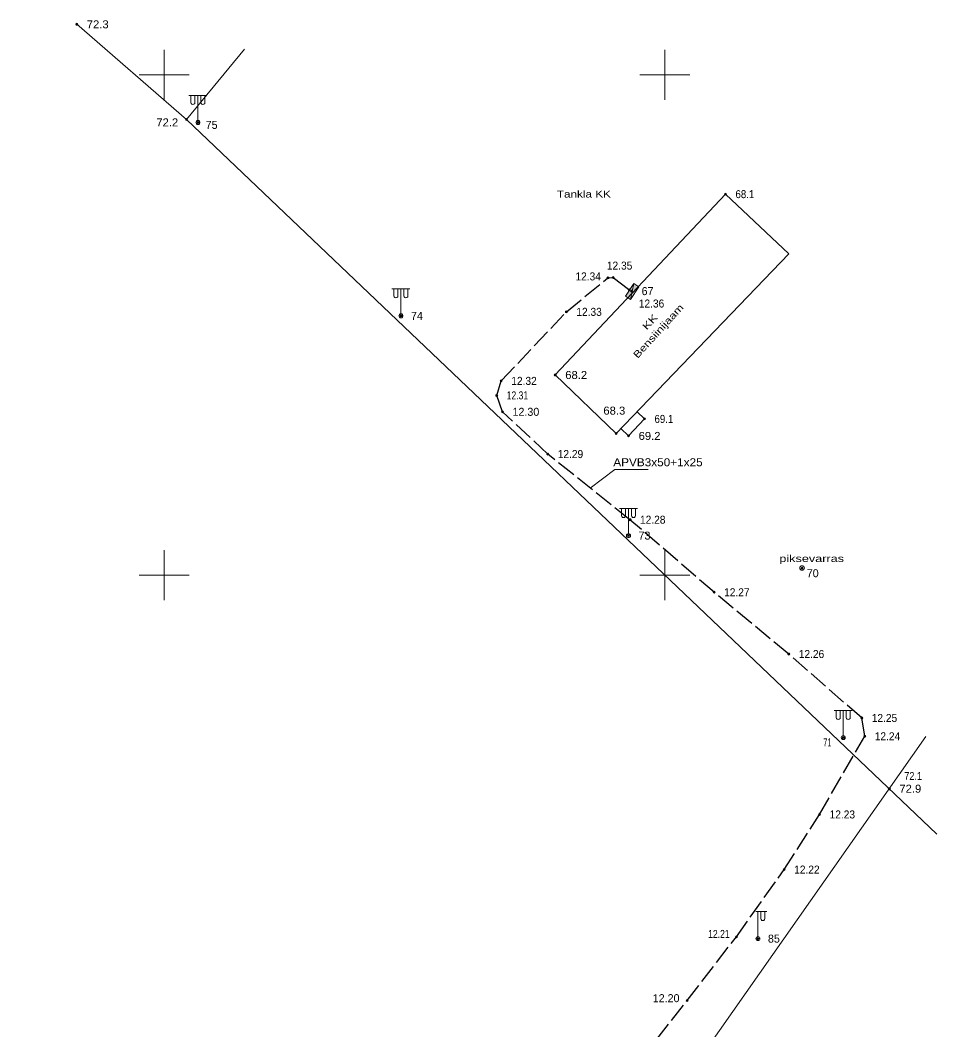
# Model space of a CAD drawing. Extents: x 641896 to 642077, y 6457598 to 6457805.
# Drawn here: x 641985.6 to 642077.2, y 6457704.6 to 6457805.5 of the extents above; entities that cross this region are included whole.
import ezdxf
from ezdxf.enums import TextEntityAlignment as Align

# ---------------------------------------------------------------- set-up
doc = ezdxf.new("R2010")
doc.units = 0
doc.header["$LTSCALE"] = 0.32
doc.header["$PDMODE"] = 32
doc.header["$PDSIZE"] = 0.16
doc.linetypes.add('LONG_DASHED', pattern=[7.5, 6, -1.5])
for name, color, linetype, lineweight in [('1', 7, 'Continuous', 13), ('11', 7, 'Continuous', 13), ('2', 7, 'Continuous', 13), ('21', 7, 'Continuous', 13), ('27', 7, 'Continuous', 13), ('28', 7, 'Continuous', 13), ('3', 7, 'Continuous', 13), ('54', 7, 'Continuous', 13), ('61', 7, 'Continuous', 13)]:
    doc.layers.add(name, color=color, linetype=linetype, lineweight=lineweight)
for name, color, linetype in [('49', 7, 'Continuous'), ('57', 7, 'Continuous'), ('62', 7, 'Continuous')]:
    doc.layers.add(name, color=color, linetype=linetype)

msp = doc.modelspace()

# ---------------------------------------------------------------- hatches: boundary and pattern name
at = {"layer": '27'}
for points in [[(642046.91, 6457779.14), (642046.59, 6457777.56), (642046.09, 6457777.88)], [(642046.91, 6457779.14), (642047.41, 6457778.81), (642046.59, 6457777.56)]]:
    msp.add_hatch(color=256, dxfattribs=at).paths.add_polyline_path(points)
at = {"layer": '54'}
for points in [[(641991.36, 6457805.05, 1), (641991.16, 6457805.05, 1)], [(642002.32, 6457795.54, 1), (642002.12, 6457795.54, 1)], [(642003.47, 6457795.24, 1), (642003.27, 6457795.24, 1)], [(642056.17, 6457788.08, 1), (642055.97, 6457788.08, 1)], [(642044.43, 6457779.72, 1), (642044.23, 6457779.72, 1)], [(642044.94, 6457779.74, 1), (642044.74, 6457779.74, 1)], [(642046.55, 6457778.53, 1), (642046.35, 6457778.53, 1)], [(642046.79, 6457778.39, 1), (642046.59, 6457778.39, 1)], [(642023.75, 6457775.92, 1), (642023.55, 6457775.92, 1)], [(642040.27, 6457776.32, 1), (642040.07, 6457776.32, 1)], [(642039.16, 6457770.01, 1), (642038.96, 6457770.01, 1)], [(642033.77, 6457769.42, 1), (642033.57, 6457769.42, 1)], [(642033.31, 6457767.97, 1), (642033.11, 6457767.97, 1)], [(642033.89, 6457766.33, 1), (642033.69, 6457766.33, 1)], [(642048.08, 6457765.62, 1), (642047.88, 6457765.62, 1)], [(642045.26, 6457764.16, 1), (642045.06, 6457764.16, 1)], [(642046.49, 6457763.92, 1), (642046.29, 6457763.92, 1)], [(642038.41, 6457762.11, 1), (642038.21, 6457762.11, 1)], [(642046.63, 6457755.55, 1), (642046.43, 6457755.55, 1)], [(642046.48, 6457753.96, 1), (642046.28, 6457753.96, 1)], [(642063.82, 6457750.72, 1), (642063.62, 6457750.72, 1)], [(642055.03, 6457748.3, 1), (642054.83, 6457748.3, 1)], [(642062.49, 6457742.13, 1), (642062.29, 6457742.13, 1)], [(642069.78, 6457735.74, 1), (642069.58, 6457735.74, 1)], [(642067.94, 6457733.78, 1), (642067.74, 6457733.78, 1)], [(642070.08, 6457733.91, 1), (642069.88, 6457733.91, 1)], [(642072.53, 6457728.67, 1), (642072.33, 6457728.67, 1)], [(642072.55, 6457728.65, 1), (642072.35, 6457728.65, 1)], [(642065.57, 6457726.1, 1), (642065.37, 6457726.1, 1)], [(642062.03, 6457720.59, 1), (642061.83, 6457720.59, 1)], [(642057.26, 6457713.88, 1), (642057.06, 6457713.88, 1)], [(642059.41, 6457713.69, 1), (642059.21, 6457713.69, 1)], [(642052.34, 6457707.5, 1), (642052.14, 6457707.5, 1)]]:
    msp.add_hatch(color=256, dxfattribs=at).paths.add_polyline_path(points)

# ---------------------------------------------------------------- linework, layer by layer
at = {"layer": '1'}
for p, q in [((642056.07, 6457788.08), (642039.06, 6457770.01)), ((642062.41, 6457782.11), (642056.07, 6457788.08)), ((642062.41, 6457782.11), (642045.16, 6457764.16)), ((642039.06, 6457770.01), (642045.16, 6457764.16))]:
    msp.add_line(p, q, dxfattribs=at)
at = {"layer": '11'}
for p, q in [((642003.57, 6457797.94), (642002.47, 6457797.94)), ((642002.67, 6457797.94), (642002.67, 6457797.24)), ((642003.07, 6457797.94), (642003.07, 6457797.24)), ((642003.17, 6457797.94), (642004.27, 6457797.94)), ((642003.37, 6457797.94), (642003.37, 6457795.44)), ((642003.37, 6457797.94), (642003.37, 6457795.44)), ((642003.67, 6457797.94), (642003.67, 6457797.24)), ((642004.07, 6457797.94), (642004.07, 6457797.24)), ((642023.85, 6457778.62), (642022.75, 6457778.62)), ((642022.95, 6457778.62), (642022.95, 6457777.92)), ((642023.35, 6457778.62), (642023.35, 6457777.92)), ((642023.45, 6457778.62), (642024.55, 6457778.62)), ((642023.65, 6457778.62), (642023.65, 6457776.12)), ((642023.65, 6457778.62), (642023.65, 6457776.12)), ((642023.95, 6457778.62), (642023.95, 6457777.92)), ((642024.35, 6457778.62), (642024.35, 6457777.92)), ((642046.58, 6457756.66), (642045.48, 6457756.66)), ((642045.68, 6457756.66), (642045.68, 6457755.96)), ((642046.08, 6457756.66), (642046.08, 6457755.96)), ((642046.18, 6457756.66), (642047.28, 6457756.66)), ((642046.38, 6457756.66), (642046.38, 6457754.16)), ((642046.38, 6457756.66), (642046.38, 6457754.16)), ((642046.68, 6457756.66), (642046.68, 6457755.96)), ((642047.08, 6457756.66), (642047.08, 6457755.96)), ((642068.04, 6457736.48), (642066.94, 6457736.48)), ((642067.14, 6457736.48), (642067.14, 6457735.78)), ((642067.54, 6457736.48), (642067.54, 6457735.78)), ((642067.64, 6457736.48), (642068.74, 6457736.48)), ((642067.84, 6457736.48), (642067.84, 6457733.98)), ((642067.84, 6457736.48), (642067.84, 6457733.98)), ((642068.14, 6457736.48), (642068.14, 6457735.78)), ((642068.54, 6457736.48), (642068.54, 6457735.78)), ((642059.11, 6457716.39), (642060.21, 6457716.39)), ((642059.31, 6457716.39), (642059.31, 6457713.89)), ((642059.61, 6457716.39), (642059.61, 6457715.69)), ((642060.01, 6457716.39), (642060.01, 6457715.69))]:
    msp.add_line(p, q, dxfattribs=at)
for centre in [(642003.37, 6457795.24), (642003.37, 6457795.24), (642023.65, 6457775.92), (642023.65, 6457775.92), (642046.38, 6457753.96), (642046.38, 6457753.96), (642067.84, 6457733.78), (642067.84, 6457733.78), (642059.31, 6457713.69)]:
    msp.add_circle(centre, 0.2, dxfattribs=at)
for centre in [(642002.87, 6457797.24), (642003.87, 6457797.24), (642023.15, 6457777.92), (642024.15, 6457777.92), (642045.88, 6457755.96), (642046.88, 6457755.96), (642067.34, 6457735.78), (642068.34, 6457735.78), (642059.81, 6457715.69)]:
    msp.add_arc(centre, 0.2, 179.9393, 0.0607, dxfattribs=at)
at = {"layer": '2'}
for p, q in [((642047.24, 6457766.33), (642047.98, 6457765.62)), ((642046.39, 6457763.92), (642047.98, 6457765.62)), ((642045.63, 6457764.65), (642046.39, 6457763.92))]:
    msp.add_line(p, q, dxfattribs=at)
at = {"layer": '21', "linetype": 'LONG_DASHED', "lineweight": 25}
msp.add_lwpolyline([(642043.27, 6457696.09), (642052.24, 6457707.5), (642057.16, 6457713.88), (642061.93, 6457720.59), (642065.47, 6457726.1), (642069.98, 6457733.91), (642069.68, 6457735.74), (642062.39, 6457742.13), (642054.93, 6457748.3), (642046.53, 6457755.55), (642038.31, 6457762.11), (642033.79, 6457766.33), (642033.21, 6457767.97), (642033.67, 6457769.42), (642040.17, 6457776.32), (642044.33, 6457779.72), (642044.84, 6457779.74), (642046.45, 6457778.53)], dxfattribs=at)
at = {"layer": '21'}
msp.add_lwpolyline([(642048.34, 6457760.56), (642045.01, 6457760.56), (642042.56, 6457758.69)], dxfattribs=at)
at = {"layer": '27'}
for points in [[(642046.91, 6457779.14), (642046.59, 6457777.56), (642046.09, 6457777.88)], [(642046.91, 6457779.14), (642047.41, 6457778.81), (642046.59, 6457777.56)]]:
    msp.add_lwpolyline(points, close=True, dxfattribs=at)
at = {"layer": '28'}
msp.add_line((642002.22, 6457795.54), (642008.02, 6457802.58), dxfattribs=at)
for points in [[(642077.18, 6457724.14), (642002.22, 6457795.54), (641991.26, 6457805.05)], [(641985.61, 6457600.08), (641999.03, 6457620.06), (642024.33, 6457659.63), (642027.33, 6457664.41), (642076.09, 6457733.89)]]:
    msp.add_lwpolyline(points, dxfattribs=at)
at = {"layer": '3'}
msp.add_circle((642063.72, 6457750.72), 0.227, dxfattribs=at)
at = {"layer": '54'}
for centre in [(641991.26, 6457805.05), (642002.22, 6457795.54), (642003.37, 6457795.24), (642056.07, 6457788.08), (642044.33, 6457779.72), (642044.84, 6457779.74), (642046.45, 6457778.53), (642046.69, 6457778.39), (642023.65, 6457775.92), (642040.17, 6457776.32), (642039.06, 6457770.01), (642033.67, 6457769.42), (642033.21, 6457767.97), (642033.79, 6457766.33), (642047.98, 6457765.62), (642045.16, 6457764.16), (642046.39, 6457763.92), (642038.31, 6457762.11), (642046.53, 6457755.55), (642046.38, 6457753.96), (642063.72, 6457750.72), (642054.93, 6457748.3), (642062.39, 6457742.13), (642069.68, 6457735.74), (642067.84, 6457733.78), (642069.98, 6457733.91), (642072.43, 6457728.67), (642072.45, 6457728.65), (642065.47, 6457726.1), (642061.93, 6457720.59), (642057.16, 6457713.88), (642059.31, 6457713.69), (642052.24, 6457707.5)]:
    msp.add_circle(centre, 0.1, dxfattribs=at)
for p in [(641991.26, 6457805.05), (642002.22, 6457795.54), (642003.37, 6457795.24), (642056.07, 6457788.08), (642044.33, 6457779.72), (642044.84, 6457779.74), (642046.45, 6457778.53), (642046.69, 6457778.39), (642023.65, 6457775.92), (642040.17, 6457776.32), (642039.06, 6457770.01), (642033.67, 6457769.42), (642033.21, 6457767.97), (642033.79, 6457766.33), (642047.98, 6457765.62), (642045.16, 6457764.16), (642046.39, 6457763.92), (642038.31, 6457762.11), (642046.53, 6457755.55), (642046.38, 6457753.96), (642063.72, 6457750.72), (642054.93, 6457748.3), (642062.39, 6457742.13), (642069.68, 6457735.74), (642067.84, 6457733.78), (642069.98, 6457733.91), (642072.43, 6457728.67), (642072.45, 6457728.65), (642065.47, 6457726.1), (642061.93, 6457720.59), (642057.16, 6457713.88), (642059.31, 6457713.69), (642052.24, 6457707.5)]:
    msp.add_point(p, dxfattribs=at)
at = {"layer": '61'}
for p, q in [((642000, 6457802.5), (642000, 6457797.5)), ((642050, 6457802.5), (642050, 6457797.5)), ((641997.5, 6457800), (642002.5, 6457800)), ((642047.5, 6457800), (642052.5, 6457800)), ((642000, 6457752.5), (642000, 6457747.5)), ((642050, 6457752.5), (642050, 6457747.5)), ((641997.5, 6457750), (642002.5, 6457750)), ((642047.5, 6457750), (642052.5, 6457750))]:
    msp.add_line(p, q, dxfattribs=at)

# ---------------------------------------------------------------- texts
at = {"layer": '21', "width": 1.1}
msp.add_text('APVB3x50+1x25', height=0.8, dxfattribs=at).set_placement((642044.86, 6457760.89))
at = {"layer": '49'}
for s, width, p in [('12.35', 0.95, (642044.22, 6457780.54)), ('12.34', 0.95, (642041.08, 6457779.46)), ('12.36', 0.95, (642047.41, 6457776.75)), ('12.33', 0.95, (642041.17, 6457775.92)), ('12.32', 0.95, (642034.67, 6457769.02)), ('12.31', 0.8, (642034.21, 6457767.57)), ('12.29', 0.95, (642039.31, 6457761.71)), ('12.28', 0.95, (642047.53, 6457755.15)), ('12.27', 0.95, (642055.93, 6457747.9)), ('12.26', 0.95, (642063.39, 6457741.73)), ('12.25', 0.95, (642070.68, 6457735.34)), ('12.24', 0.95, (642070.98, 6457733.51)), ('12.23', 0.95, (642066.47, 6457725.7)), ('12.22', 0.95, (642062.93, 6457720.19)), ('12.21', 0.8, (642054.34, 6457713.76))]:
    msp.add_text(s, height=0.8, dxfattribs=dict(at, width=width)).set_placement(p)
for s, p in [('12.30', (642034.79, 6457765.93)), ('12.20', (642048.8, 6457707.34))]:
    msp.add_text(s, height=0.8, dxfattribs=at).set_placement(p)
at = {"layer": '57'}
for s, width, p in [('Tankla KK', 1.25, (642041.92, 6457787.74)), ('piksevarras', 1.35, (642064.68, 6457751.32))]:
    msp.add_text(s, height=0.7, dxfattribs=dict(at, width=width)).set_placement(p, align=Align.CENTER)
for s, width, p in [('Bensiinijaam', 1.3, (642049.62, 6457774.16)), ('KK', 1.35, (642048.78, 6457775.07))]:
    msp.add_text(s, height=0.7, rotation=47.553, dxfattribs=dict(at, width=width)).set_placement(p, align=Align.CENTER)
at = {"layer": '62'}
for s, width, p in [('72.3', 1.05, (641992.26, 6457804.65)), ('72.2', 1.05, (641999.21, 6457794.85)), ('68.1', 0.9, (642057.07, 6457787.68)), ('68.2', 1.05, (642040.06, 6457769.61)), ('68.3', 1.05, (642043.87, 6457766.05)), ('69.1', 0.9, (642048.98, 6457765.22)), ('69.2', 1.05, (642047.39, 6457763.52)), ('71', 0.6, (642065.84, 6457732.9)), ('72.1', 0.85, (642073.93, 6457729.54)), ('72.9', 1.05, (642073.44, 6457728.27))]:
    msp.add_text(s, height=0.8, dxfattribs=dict(at, width=width)).set_placement(p)
for s, p in [('75', (642004.14, 6457794.6)), ('67', (642047.69, 6457777.99)), ('74', (642024.65, 6457775.52)), ('73', (642047.38, 6457753.56)), ('70', (642064.19, 6457749.8)), ('85', (642060.31, 6457713.29))]:
    msp.add_text(s, height=0.8, dxfattribs=at).set_placement(p)

doc.saveas('drawing.dxf')
